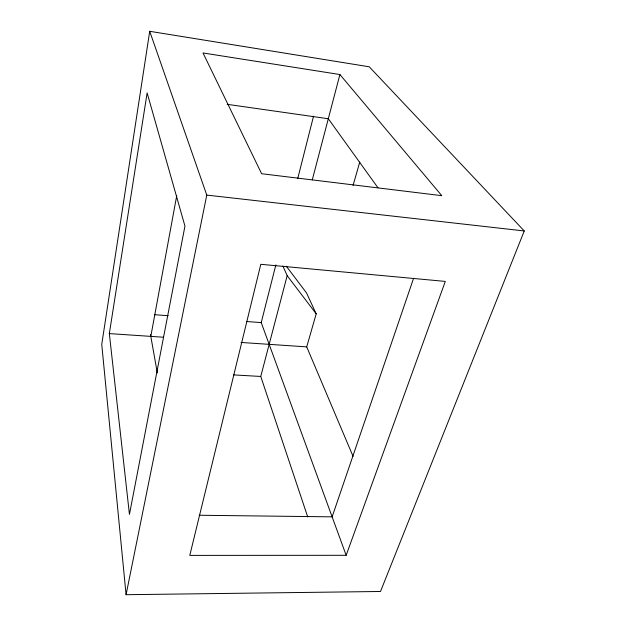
<?xml version="1.0" encoding="UTF-8"?>
<svg xmlns="http://www.w3.org/2000/svg" width="626" height="626" viewBox="0 0 626 626"><rect width="100%" height="100%" fill="white"/><g stroke="black" fill="none" stroke-linecap="round" stroke-linejoin="round"><path stroke-width="0.94" d="M149.716 31.3L101.748 344.378L126.076 594.7L380.506 591.484L524.252 230.963L369.238 66.794L149.716 31.3L206.768 195.093L126.076 594.7M109.331 333.595L147.126 92.914L184.952 226.103L129.441 514.408L109.331 333.595L163.425 337.234M150.811 336.389L176.759 195.5M346.162 555.301L445.297 281.418L260.799 264.305L189.78 555.395L346.162 555.301L261.23 322.601L275.847 264.939M297.733 178.551L313.556 116.123M307.734 516.959L260.752 376.453L287.17 275.675L282.897 266.019M312.28 179.889L339.902 74.533L203.012 52.96L261.629 173.723L441.792 195.672L339.902 74.533M353.072 456.377L306.717 346.874L316.2 313.837L306.544 292.968L286.325 266.191M353.064 185.429L359.762 162.087M413.598 278.257L332.132 516.849L199.217 515.253M233.435 374.896L260.752 376.453M241.033 342.453L306.717 346.874M154.606 314.698L168.175 315.707M246.691 321.521L261.23 322.601M206.768 195.093L524.252 230.963M227.168 104.323L328.314 118.737L377.979 187.8M287.17 275.675L316.2 313.837M150.483 334.534L157.306 372.885"/></g></svg>
